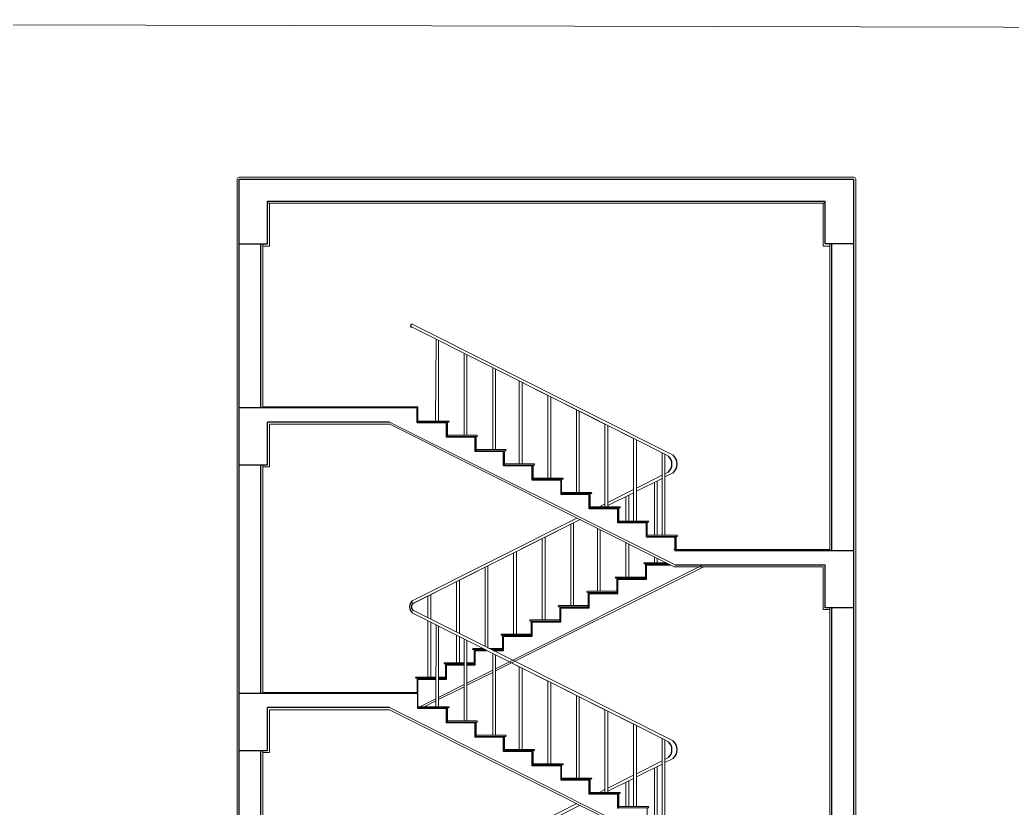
# Model space of a CAD drawing. Header units: millimetres. Extents: x -1932176 to 78768, y -1967 to 1266654.
# Drawn here: x -430705 to -420276, y 457125 to 465404 of the extents above; entities that cross this region are included whole.
import ezdxf

# ---------------------------------------------------------------- set-up
doc = ezdxf.new("R2010")
doc.units = ezdxf.units.MM
for name, color, linetype, lineweight in [('Layer2', 7, 'Continuous', 5), ('PLASTER', 252, 'Continuous', 15), ('SHEET', 7, 'Continuous', 13)]:
    doc.layers.add(name, color=color, linetype=linetype, lineweight=lineweight)

msp = doc.modelspace()

# ---------------------------------------------------------------- linework, layer by layer
for p, q in [((-428400.17468, 437329.84726), (-428400.17468, 463729.84726)), ((-428400.17468, 463729.84726), (-421940.17468, 463729.84726)), ((-421940.17468, 437329.84726), (-421940.17468, 463729.84726)), ((-428100.17468, 463499.84726), (-422240.17468, 463499.84726)), ((-428100.17468, 463049.84726), (-428100.17468, 463499.84726)), ((-422240.17468, 463049.84726), (-422240.17468, 463499.84726)), ((-428400.17468, 463049.84726), (-428100.17468, 463049.84726)), ((-428170.17468, 461329.84726), (-428170.17468, 463049.84726)), ((-421940.17468, 463049.84726), (-422240.17468, 463049.84726)), ((-422170.17468, 459829.84726), (-422170.17468, 463049.84726)), ((-426530.17468, 461329.84726), (-428400.17468, 461329.84726)), ((-426530.17468, 461169.84726), (-426530.17468, 461329.84726)), ((-426819.17468, 461179.84726), (-428100.17468, 461179.84726)), ((-428100.17468, 460729.84726), (-428100.17468, 461179.84726)), ((-426220.17468, 461169.84726), (-426530.17468, 461169.84726)), ((-426220.17468, 461019.84726), (-426220.17468, 461169.84726)), ((-425920.17468, 461019.84726), (-426220.17468, 461019.84726)), ((-425920.17468, 460869.84726), (-425920.17468, 461019.84726)), ((-425620.17468, 460869.84726), (-425920.17468, 460869.84726)), ((-425620.17468, 460719.84726), (-425620.17468, 460869.84726)), ((-428400.17468, 460729.84726), (-428100.17468, 460729.84726)), ((-428170.17468, 458329.84726), (-428170.17468, 460729.84726)), ((-425320.17468, 460719.84726), (-425620.17468, 460719.84726)), ((-425320.17468, 460569.84726), (-425320.17468, 460719.84726)), ((-425020.17468, 460569.84726), (-425320.17468, 460569.84726)), ((-425020.17468, 460569.84726), (-425020.17468, 460419.84726)), ((-424720.17468, 460419.84726), (-425020.17468, 460419.84726)), ((-424720.17468, 460377.43904), (-424720.17468, 460419.84726)), ((-424720.17468, 460269.84726), (-424720.17468, 460377.43904)), ((-424420.17468, 460269.84726), (-424720.17468, 460269.84726)), ((-424420.17468, 460119.84726), (-424420.17468, 460269.84726)), ((-424120.17468, 460119.84726), (-424420.17468, 460119.84726)), ((-424120.17468, 459969.84726), (-424120.17468, 460119.84726)), ((-424120.17468, 459969.84726), (-424120.17468, 460017.98739)), ((-423820.17468, 459969.84726), (-424120.17468, 459969.84726)), ((-423820.17468, 459969.84726), (-423820.17468, 459829.84726)), ((-423820.17468, 459829.84726), (-421940.17468, 459829.84726)), ((-424120.17468, 459529.84726), (-424120.17468, 459679.84726)), ((-424120.17468, 459679.84726), (-423867.44302, 459679.84726)), ((-423818.66629, 459679.84726), (-422240.17468, 459679.84726)), ((-422240.17468, 459229.84726), (-422240.17468, 459679.84726)), ((-424420.17468, 459379.84726), (-424420.17468, 459529.84726)), ((-424420.17468, 459529.84726), (-424120.17468, 459529.84726)), ((-424720.17468, 459229.84726), (-424720.17468, 459379.84726)), ((-424720.17468, 459379.84726), (-424420.17468, 459379.84726)), ((-425020.17468, 459079.84726), (-425020.17468, 459229.84726)), ((-425020.17468, 459229.84726), (-424720.17468, 459229.84726)), ((-421940.17468, 459229.84726), (-422240.17468, 459229.84726)), ((-422170.17468, 450829.84726), (-422170.17468, 459229.84726)), ((-425320.17468, 458929.84726), (-425320.17468, 459079.84726)), ((-425320.17468, 459079.84726), (-425020.17468, 459079.84726)), ((-425620.17468, 458779.84726), (-425620.17468, 458929.84726)), ((-425620.17468, 458929.84726), (-425320.17468, 458929.84726)), ((-425920.17468, 458629.84726), (-425920.17468, 458779.84726)), ((-425920.17468, 458779.84726), (-425795.05538, 458779.84726)), ((-425728.16027, 458779.84726), (-425620.17468, 458779.84726)), ((-426220.17468, 458479.84726), (-426220.17468, 458629.84726)), ((-426220.17468, 458629.84726), (-426035.17468, 458629.84726)), ((-426005.17468, 458629.84726), (-425920.17468, 458629.84726)), ((-426520.17468, 458329.84726), (-426520.17468, 458479.84726)), ((-426520.17468, 458479.84726), (-426331.68524, 458479.84726)), ((-426305.17468, 458479.84726), (-426220.17468, 458479.84726)), ((-426520.17468, 458329.84726), (-428400.17468, 458329.84726)), ((-426520.17468, 458169.84726), (-426520.17468, 458329.84726)), ((-426819.17468, 458179.84726), (-428100.17468, 458179.84726)), ((-428100.17468, 457729.84726), (-428100.17468, 458179.84726)), ((-426220.17468, 458169.84726), (-426520.17468, 458169.84726)), ((-426220.17468, 458169.84726), (-426495.33806, 458169.84726)), ((-426220.17468, 458019.84726), (-426220.17468, 458169.84726)), ((-425920.17468, 458019.84726), (-426220.17468, 458019.84726)), ((-425920.17468, 457869.84726), (-425920.17468, 458019.84726)), ((-425620.17468, 457869.84726), (-425920.17468, 457869.84726)), ((-425620.17468, 457719.84726), (-425620.17468, 457869.84726)), ((-428400.17468, 457729.84726), (-428100.17468, 457729.84726)), ((-428170.17468, 455329.84726), (-428170.17468, 457729.84726)), ((-425320.17468, 457719.84726), (-425620.17468, 457719.84726)), ((-425320.17468, 457569.84726), (-425320.17468, 457719.84726)), ((-425020.17468, 457569.84726), (-425320.17468, 457569.84726)), ((-425020.17468, 457569.84726), (-425020.17468, 457419.84726)), ((-424720.17468, 457419.84726), (-425020.17468, 457419.84726)), ((-424720.17468, 457377.43904), (-424720.17468, 457419.84726)), ((-424720.17468, 457269.84726), (-424720.17468, 457377.43904)), ((-424420.17468, 457269.84726), (-424720.17468, 457269.84726)), ((-424420.17468, 457119.84726), (-424420.17468, 457269.84726))]:
    msp.add_line(p, q)
for centre, radius, start, end in [((-426582.00293, 462191.47913), 16.78225, 90, 270), ((-423966.31226, 460738.67875), 115.35971, 313.380562715, 46.619437285), ((-423920.06945, 460738.89295), 123.96987, 312.00126397, 47.99873603), ((-426518.77186, 459238.89295), 90.10719, 134.566110671, 225.433889329), ((-426545.05119, 459239.03387), 43.9022, 120.063715561, 239.936284439), ((-423966.31226, 457738.67875), 115.35971, 313.380562715, 46.619437285), ((-423920.06945, 457738.89295), 123.96987, 312.00126397, 47.99873603)]:
    msp.add_arc(centre, radius, start, end)
at = {"layer": 'Layer2'}
for p, q in [((-423818.66629, 459679.84726), (-426819.17468, 461179.84726)), ((-425705.17468, 458587.45173), (-423521.26964, 459679.84726)), ((-426005.17468, 458437.39088), (-425735.17468, 458572.44565)), ((-426305.17468, 458287.33002), (-426035.17468, 458422.38479)), ((-426499.24651, 458190.25474), (-426332.60906, 458273.60727)), ((-423818.66629, 456679.84726), (-426819.17468, 458179.84726))]:
    msp.add_line(p, q, dxfattribs=at)
at = {"layer": 'PLASTER'}
for p, q in [((-428420.17468, 437329.84726), (-428420.17468, 463729.84726)), ((-428400.17468, 463749.84726), (-421940.17468, 463749.84726)), ((-421920.17468, 437329.84726), (-421920.17468, 463729.84726)), ((-428100.17468, 463479.84726), (-422240.17468, 463479.84726)), ((-428080.17468, 463028.25474), (-428080.17468, 463478.25474)), ((-422260.17468, 463028.25474), (-422260.17468, 463478.25474)), ((-428150.17468, 461329.84726), (-428150.17468, 463049.84726)), ((-422190.17468, 459829.84726), (-422190.17468, 463049.84726)), ((-428150.17468, 463028.25474), (-428080.17468, 463028.25474)), ((-422190.17468, 463028.25474), (-422260.17468, 463028.25474)), ((-426520.17468, 461338.25474), (-428150.17468, 461338.25474)), ((-426520.17468, 461178.25474), (-426520.17468, 461338.25474)), ((-426200.17468, 461190.25474), (-426520.17468, 461190.25474)), ((-426520.17468, 461178.25474), (-426200.17468, 461178.25474)), ((-426210.17468, 461178.25474), (-426510.17468, 461178.25474)), ((-426210.17468, 461028.25474), (-426210.17468, 461178.25474)), ((-428080.17468, 460708.25474), (-428080.17468, 461158.25474)), ((-428080.17468, 461158.25474), (-426819.17468, 461158.25474)), ((-423827.49093, 459659.84726), (-426823.89776, 461159.84726)), ((-425900.17468, 461040.25474), (-426210.17468, 461040.25474)), ((-425910.17468, 461028.25474), (-426210.17468, 461028.25474)), ((-426210.17468, 461028.25474), (-425900.17468, 461028.25474)), ((-425910.17468, 460878.25474), (-425910.17468, 461028.25474)), ((-425600.17468, 460890.25474), (-425910.17468, 460890.25474)), ((-425610.17468, 460878.25474), (-425910.17468, 460878.25474)), ((-425910.17468, 460878.25474), (-425600.17468, 460878.25474)), ((-425610.17468, 460728.25474), (-425610.17468, 460878.25474)), ((-428150.17468, 458329.84726), (-428150.17468, 460729.84726)), ((-428150.17468, 460708.25474), (-428080.17468, 460708.25474)), ((-425300.17468, 460740.25474), (-425610.17468, 460740.25474)), ((-425310.17468, 460728.25474), (-425610.17468, 460728.25474)), ((-425610.17468, 460728.25474), (-425300.17468, 460728.25474)), ((-425310.17468, 460578.25474), (-425310.17468, 460728.25474)), ((-425000.17468, 460590.25474), (-425310.17468, 460590.25474)), ((-425010.17468, 460578.25474), (-425310.17468, 460578.25474)), ((-425310.17468, 460578.25474), (-425000.17468, 460578.25474)), ((-425010.17468, 460428.25474), (-425010.17468, 460578.25474)), ((-424700.17468, 460440.25474), (-425010.17468, 460440.25474)), ((-424710.17468, 460428.25474), (-425010.17468, 460428.25474)), ((-425010.17468, 460428.25474), (-424700.17468, 460428.25474)), ((-424710.17468, 460278.25474), (-424710.17468, 460428.25474)), ((-424400.17468, 460290.25474), (-424710.17468, 460290.25474)), ((-424710.17468, 460278.25474), (-424400.17468, 460278.25474)), ((-424410.17468, 460128.25474), (-424410.17468, 460278.25474)), ((-424100.17468, 460140.25474), (-424410.17468, 460140.25474)), ((-424410.17468, 460128.25474), (-424100.17468, 460128.25474)), ((-424110.17468, 460128.25474), (-424305.17468, 460128.25474)), ((-424110.17468, 459978.25474), (-424110.17468, 460128.25474)), ((-424110.17468, 459978.25474), (-424110.17468, 460016.39487)), ((-423800.17468, 459990.25474), (-424110.17468, 459990.25474)), ((-424110.17468, 459978.25474), (-423800.17468, 459978.25474)), ((-423830.17468, 459978.25474), (-424005.17468, 459978.25474)), ((-423820.17468, 459969.84726), (-423820.17468, 459978.25474)), ((-423820.17468, 459978.25474), (-423808.17468, 459978.25474)), ((-423808.17468, 459978.25474), (-423808.17468, 459839.84726)), ((-423830.17468, 459839.84726), (-422190.17468, 459839.84726)), ((-425705.17468, 458565.08924), (-423516.54656, 459659.84726)), ((-424140.17468, 459701.84726), (-423911.39032, 459701.84726)), ((-423887.41906, 459689.84726), (-424140.17468, 459689.84726)), ((-424130.17468, 459539.84726), (-424130.17468, 459689.84726)), ((-424130.17468, 459689.84726), (-423887.41906, 459689.84726)), ((-422260.17468, 459659.84726), (-423827.49093, 459659.84726)), ((-422260.17468, 459209.84726), (-422260.17468, 459659.84726)), ((-424440.17468, 459551.84726), (-424130.17468, 459551.84726)), ((-424130.17468, 459539.84726), (-424440.17468, 459539.84726)), ((-424430.17468, 459389.84726), (-424430.17468, 459539.84726)), ((-424430.17468, 459539.84726), (-424130.17468, 459539.84726)), ((-424740.17468, 459401.84726), (-424430.17468, 459401.84726)), ((-424430.17468, 459389.84726), (-424740.17468, 459389.84726)), ((-424730.17468, 459239.84726), (-424730.17468, 459389.84726)), ((-424730.17468, 459389.84726), (-424430.17468, 459389.84726)), ((-425040.17468, 459251.84726), (-424730.17468, 459251.84726)), ((-424730.17468, 459239.84726), (-425040.17468, 459239.84726)), ((-425030.17468, 459089.84726), (-425030.17468, 459239.84726)), ((-425030.17468, 459239.84726), (-424730.17468, 459239.84726)), ((-422190.17468, 459209.84726), (-422260.17468, 459209.84726)), ((-422190.17468, 450829.84726), (-422190.17468, 459229.84726)), ((-422170.17468, 459229.84726), (-422170.17468, 459209.84726)), ((-425340.17468, 459101.84726), (-425030.17468, 459101.84726)), ((-425030.17468, 459089.84726), (-425340.17468, 459089.84726)), ((-425330.17468, 458939.84726), (-425330.17468, 459089.84726)), ((-425330.17468, 459089.84726), (-425030.17468, 459089.84726)), ((-425640.17468, 458951.84726), (-425330.17468, 458951.84726)), ((-425330.17468, 458939.84726), (-425640.17468, 458939.84726)), ((-425630.17468, 458789.84726), (-425630.17468, 458939.84726)), ((-425630.17468, 458939.84726), (-425330.17468, 458939.84726)), ((-425940.17468, 458801.84726), (-425838.90206, 458801.84726)), ((-425814.98569, 458789.84726), (-425940.17468, 458789.84726)), ((-425930.17468, 458639.84726), (-425930.17468, 458789.84726)), ((-425930.17468, 458789.84726), (-425814.98569, 458789.84726)), ((-425772.00695, 458801.84726), (-425630.17468, 458801.84726)), ((-425748.09058, 458789.84726), (-425630.17468, 458789.84726)), ((-425630.17468, 458789.84726), (-425748.09058, 458789.84726)), ((-426240.17468, 458651.84726), (-426035.17468, 458651.84726)), ((-426035.17468, 458639.84726), (-426240.17468, 458639.84726)), ((-426230.17468, 458489.84726), (-426230.17468, 458639.84726)), ((-426230.17468, 458639.84726), (-426035.17468, 458639.84726)), ((-426005.17468, 458651.84726), (-425930.17468, 458651.84726)), ((-426005.17468, 458639.84726), (-425930.17468, 458639.84726)), ((-425930.17468, 458639.84726), (-426005.17468, 458639.84726)), ((-426540.17468, 458501.84726), (-426331.5867, 458501.84726)), ((-426331.64045, 458489.84726), (-426540.17468, 458489.84726)), ((-426530.17468, 458329.84726), (-426530.17468, 458489.84726)), ((-426530.17468, 458489.84726), (-426331.64045, 458489.84726)), ((-426305.17468, 458501.84726), (-426230.17468, 458501.84726)), ((-426305.17468, 458489.84726), (-426230.17468, 458489.84726)), ((-426230.17468, 458489.84726), (-426305.17468, 458489.84726)), ((-426005.17468, 458415.02838), (-425735.17468, 458550.08315)), ((-426305.17468, 458264.96753), (-426035.17468, 458400.0223)), ((-426520.17468, 458338.25474), (-428150.17468, 458338.25474)), ((-426454.53966, 458190.25474), (-426332.70945, 458251.19456)), ((-428080.17468, 457708.25474), (-428080.17468, 458158.25474)), ((-428080.17468, 458158.25474), (-426820.71652, 458158.25474)), ((-423827.49093, 456659.84726), (-426820.71652, 458158.25474)), ((-426200.17468, 458190.25474), (-426520.17468, 458190.25474)), ((-426210.17468, 458178.25474), (-426520.17468, 458178.25474)), ((-426520.17468, 458178.25474), (-426200.17468, 458178.25474)), ((-426210.17468, 458028.25474), (-426210.17468, 458178.25474)), ((-425900.17468, 458040.25474), (-426210.17468, 458040.25474)), ((-425910.17468, 458028.25474), (-426210.17468, 458028.25474)), ((-426210.17468, 458028.25474), (-425900.17468, 458028.25474)), ((-425910.17468, 457878.25474), (-425910.17468, 458028.25474)), ((-425600.17468, 457890.25474), (-425910.17468, 457890.25474)), ((-425610.17468, 457878.25474), (-425910.17468, 457878.25474)), ((-425910.17468, 457878.25474), (-425600.17468, 457878.25474)), ((-425610.17468, 457728.25474), (-425610.17468, 457878.25474)), ((-428150.17468, 455329.84726), (-428150.17468, 457729.84726)), ((-425300.17468, 457740.25474), (-425610.17468, 457740.25474)), ((-428150.17468, 457708.25474), (-428080.17468, 457708.25474)), ((-425310.17468, 457728.25474), (-425610.17468, 457728.25474)), ((-425610.17468, 457728.25474), (-425300.17468, 457728.25474)), ((-425310.17468, 457578.25474), (-425310.17468, 457728.25474)), ((-425000.17468, 457590.25474), (-425310.17468, 457590.25474)), ((-425010.17468, 457578.25474), (-425310.17468, 457578.25474)), ((-425310.17468, 457578.25474), (-425000.17468, 457578.25474)), ((-425010.17468, 457428.25474), (-425010.17468, 457578.25474)), ((-424700.17468, 457440.25474), (-425010.17468, 457440.25474)), ((-424710.17468, 457428.25474), (-425010.17468, 457428.25474)), ((-425010.17468, 457428.25474), (-424700.17468, 457428.25474)), ((-424710.17468, 457278.25474), (-424710.17468, 457428.25474)), ((-424400.17468, 457290.25474), (-424710.17468, 457290.25474)), ((-424710.17468, 457278.25474), (-424400.17468, 457278.25474)), ((-424410.17468, 457128.25474), (-424410.17468, 457278.25474)), ((-424100.17468, 457140.25474), (-424410.17468, 457140.25474)), ((-424410.17468, 457128.25474), (-424100.17468, 457128.25474)), ((-424110.17468, 457128.25474), (-424305.17468, 457128.25474)), ((-424110.17468, 456978.25474), (-424110.17468, 457128.25474))]:
    msp.add_line(p, q, dxfattribs=at)
at = {"layer": 'PLASTER', "color": 18, "linetype": 'Continuous', "lineweight": 20, "ltscale": 5, "true_color": 0x000000}
for p, q in [((-426582.00293, 462208.26138), (-423837.11539, 460831.01868)), ((-426582.00293, 462174.69687), (-424225.17468, 460992.16227)), ((-426335.17468, 461190.25474), (-426329.1411, 462047.82388)), ((-426305.17468, 461190.25474), (-426305.17468, 462035.79877)), ((-426035.17468, 461040.25474), (-426035.17468, 461900.32672)), ((-426005.17468, 461040.25474), (-426005.17468, 461885.27427)), ((-425735.17468, 460890.25474), (-425735.17468, 461749.80223)), ((-425705.17468, 460890.25474), (-425705.17468, 461734.74978)), ((-425455.17468, 460740.25474), (-425455.17468, 461609.3127)), ((-425425.17468, 461594.26025), (-425155.17468, 461458.78821)), ((-425425.17468, 460740.25474), (-425425.17468, 461594.26025)), ((-425155.17468, 460590.25474), (-425155.17468, 461458.78821)), ((-425125.17468, 461443.73576), (-424555.17468, 461157.73922)), ((-425125.17468, 460590.25474), (-425125.17468, 461443.73576)), ((-424855.17468, 460440.25474), (-424855.17468, 461308.26371)), ((-424825.17468, 460440.25474), (-424825.17468, 461293.21126)), ((-424555.17468, 460290.25474), (-424555.17468, 461157.73922)), ((-424525.17468, 461142.68677), (-424255.17468, 461007.21472)), ((-424525.17468, 460290.25474), (-424525.17468, 461142.68677)), ((-424525.17468, 461142.68677), (-424255.17468, 461007.21472)), ((-424255.17468, 460437.00666), (-424255.17468, 461007.21472)), ((-424225.17468, 460992.16227), (-423955.17468, 460856.69023)), ((-424225.17468, 460452.05911), (-424225.17468, 460992.16227)), ((-424225.17468, 460992.16227), (-423925.17468, 460841.63778)), ((-423955.17468, 460587.53116), (-423955.17468, 460856.69023)), ((-423925.17468, 460841.63778), (-423887.07848, 460822.52307)), ((-423925.17468, 460602.58361), (-423925.17468, 460841.63778)), ((-423925.17468, 460841.63778), (-423887.07848, 460822.52307)), ((-423887.07848, 460654.83442), (-423925.17468, 460635.72577)), ((-423955.17468, 460620.67809), (-424225.17468, 460485.24897)), ((-423955.17468, 460587.53116), (-424225.17468, 460452.05911)), ((-424035.17468, 459990.25474), (-424035.17468, 460547.39129)), ((-424005.17468, 459990.25474), (-424005.17468, 460561.39475)), ((-423955.17468, 459990.25474), (-423955.17468, 460587.53116)), ((-423837.11539, 460646.76721), (-423925.17468, 460602.58361)), ((-423925.17468, 459990.25474), (-423925.17468, 460602.58361)), ((-424255.17468, 460470.20129), (-424525.17468, 460334.77216)), ((-424225.17468, 460140.25474), (-424225.17468, 460452.05911)), ((-424255.17468, 460437.00666), (-424525.17468, 460301.53462)), ((-424335.17468, 460140.25474), (-424335.17468, 460396.8668)), ((-424305.17468, 460140.25474), (-424305.17468, 460411.91925)), ((-424255.17468, 460140.25474), (-424255.17468, 460437.00666)), ((-424555.17468, 460319.72448), (-424613.92741, 460290.25474)), ((-424525.17468, 460290.25474), (-424525.17468, 460301.53462)), ((-424850.12809, 460171.779), (-426582.00293, 459303.08902)), ((-424816.91686, 460155.15347), (-426567.04456, 459277.02985)), ((-424816.91686, 460155.15347), (-424885.17468, 460120.90523)), ((-424915.17468, 460105.85278), (-425185.17468, 459970.38073)), ((-424915.17468, 459251.84726), (-424915.17468, 460105.85278)), ((-424885.17468, 459251.84726), (-424885.17468, 460120.90523)), ((-424635.17468, 459401.84726), (-424635.17468, 460064.17341)), ((-424605.17468, 459401.84726), (-424605.17468, 460049.15543)), ((-425215.17468, 459955.32828), (-426557.76722, 459281.68474)), ((-425215.17468, 459101.84726), (-425215.17468, 459955.32828)), ((-425185.17468, 459101.84726), (-425185.17468, 459970.38073)), ((-425485.17468, 458951.84726), (-425485.17468, 459819.85624)), ((-424335.17468, 459551.84726), (-424335.17468, 459913.99354)), ((-424305.17468, 459551.84726), (-424305.17468, 459898.97555)), ((-425515.17468, 458951.84726), (-425515.17468, 459804.80379)), ((-424035.17468, 459701.84726), (-424035.17468, 459763.81366)), ((-424005.17468, 459701.84726), (-424005.17468, 459748.79568)), ((-425815.17468, 458823.5066), (-425815.17468, 459654.27929)), ((-425785.17468, 458808.45415), (-425785.17468, 459669.33174)), ((-426115.17468, 458974.03109), (-426115.17468, 459503.7548)), ((-426085.17468, 458958.97865), (-426085.17468, 459518.80725)), ((-426415.17468, 459124.55559), (-426415.17468, 459353.23031)), ((-426385.17468, 459109.50314), (-426385.17468, 459368.28276)), ((-426582.00293, 459208.26138), (-425502.34539, 458666.54503)), ((-426582.00293, 459174.69687), (-425535.84453, 458649.78866)), ((-426415.17468, 458501.84726), (-426415.17468, 459090.99108)), ((-426385.17468, 458501.84726), (-426385.17468, 459075.93863)), ((-426332.98242, 458190.25474), (-426329.1411, 459047.82388)), ((-426305.17468, 458190.25474), (-426305.17468, 459035.79877)), ((-426115.17468, 458651.84726), (-426115.17468, 458940.46659)), ((-426085.17468, 458651.84726), (-426085.17468, 458925.41414)), ((-426035.17468, 458400.0223), (-426035.17468, 458900.32672)), ((-426005.17468, 458415.02838), (-426005.17468, 458885.27427)), ((-425785.17468, 458808.45415), (-425772.00695, 458801.84726)), ((-425735.17468, 457890.25474), (-425735.17468, 458749.80223)), ((-425705.17468, 457890.25474), (-425705.17468, 458734.74978)), ((-425535.84453, 458649.78866), (-425455.17468, 458609.3127)), ((-425535.84453, 458649.78866), (-424225.17468, 457992.16227)), ((-425502.34539, 458666.54503), (-423837.11539, 457831.01868)), ((-425455.17468, 457740.25474), (-425455.17468, 458609.3127)), ((-425425.17468, 458594.26025), (-425155.17468, 458458.78821)), ((-425425.17468, 457740.25474), (-425425.17468, 458594.26025)), ((-426035.17468, 458040.25474), (-426035.17468, 458400.0223)), ((-426005.17468, 458040.25474), (-426005.17468, 458415.02838)), ((-425155.17468, 457590.25474), (-425155.17468, 458458.78821)), ((-425125.17468, 458443.73576), (-424555.17468, 458157.73922)), ((-425125.17468, 457590.25474), (-425125.17468, 458443.73576)), ((-424855.17468, 457440.25474), (-424855.17468, 458308.26371)), ((-424825.17468, 457440.25474), (-424825.17468, 458293.21126)), ((-424555.17468, 457290.25474), (-424555.17468, 458157.73922)), ((-424525.17468, 458142.68677), (-424255.17468, 458007.21472)), ((-424525.17468, 457290.25474), (-424525.17468, 458142.68677)), ((-424525.17468, 458142.68677), (-424255.17468, 458007.21472)), ((-424255.17468, 457140.25474), (-424255.17468, 458007.21472)), ((-424225.17468, 457992.16227), (-423955.17468, 457856.69023)), ((-424225.17468, 457140.25474), (-424225.17468, 457992.16227)), ((-424225.17468, 457992.16227), (-423925.17468, 457841.63778)), ((-423955.17468, 457620.67809), (-423955.17468, 457856.69023)), ((-423925.17468, 457841.63778), (-423887.07848, 457822.52307)), ((-423925.17468, 457635.72577), (-423925.17468, 457841.63778)), ((-423925.17468, 457841.63778), (-423887.07848, 457822.52307)), ((-423887.07848, 457654.83442), (-423925.17468, 457635.72577)), ((-423837.11539, 457646.76721), (-423925.17468, 457602.58361)), ((-423925.17468, 456990.25474), (-423925.17468, 457635.72577)), ((-423955.17468, 457620.67809), (-424225.17468, 457485.24897)), ((-423955.17468, 457587.53116), (-424225.17468, 457452.05911)), ((-424035.17468, 456990.25474), (-424035.17468, 457547.39129)), ((-424005.17468, 456990.25474), (-424005.17468, 457561.39475)), ((-423955.17468, 456990.25474), (-423955.17468, 457620.67809)), ((-424255.17468, 457470.20129), (-424525.17468, 457334.77216)), ((-424255.17468, 457437.00666), (-424525.17468, 457301.53462)), ((-424555.17468, 457319.72448), (-424613.92741, 457290.25474)), ((-424335.17468, 457140.25474), (-424335.17468, 457396.8668)), ((-424305.17468, 457140.25474), (-424305.17468, 457411.91925)), ((-424525.17468, 457290.25474), (-424525.17468, 457301.53462)), ((-424850.12809, 457171.779), (-426582.00293, 456303.08902)), ((-424816.91686, 457155.15347), (-426567.04456, 456277.02985)), ((-424816.91686, 457155.15347), (-424885.17468, 457120.90523))]:
    msp.add_line(p, q, dxfattribs=at)
at = {"layer": 'PLASTER'}
for centre, radius, start, end in [((-428400.17468, 463729.84726), 20, 90, 180), ((-421940.17468, 463729.84726), 20, 0, 90), ((-426200.17468, 461184.25474), 6, 270, 90), ((-425900.17468, 461034.25474), 6, 270, 90), ((-425600.17468, 460884.25474), 6, 270, 90), ((-425300.17468, 460734.25474), 6, 270, 90), ((-425000.17468, 460584.25474), 6, 270, 90), ((-424700.17468, 460434.25474), 6, 270, 90), ((-424400.17468, 460284.25474), 6, 270, 90), ((-424100.17468, 460134.25474), 6, 270, 90), ((-423800.17468, 459984.25474), 6, 270, 90), ((-424140.17468, 459695.84726), 6, 90, 270), ((-424440.17468, 459545.84726), 6, 90, 270), ((-424740.17468, 459395.84726), 6, 90, 270), ((-425040.17468, 459245.84726), 6, 90, 270), ((-425340.17468, 459095.84726), 6, 90, 270), ((-425640.17468, 458945.84726), 6, 90, 270), ((-425940.17468, 458795.84726), 6, 90, 270), ((-426240.17468, 458645.84726), 6, 90, 270), ((-426540.17468, 458495.84726), 6, 90, 270), ((-426200.17468, 458184.25474), 6, 270, 90), ((-425900.17468, 458034.25474), 6, 270, 90), ((-425600.17468, 457884.25474), 6, 270, 90), ((-425300.17468, 457734.25474), 6, 270, 90), ((-425000.17468, 457584.25474), 6, 270, 90), ((-424700.17468, 457434.25474), 6, 270, 90), ((-424400.17468, 457284.25474), 6, 270, 90), ((-424100.17468, 457134.25474), 6, 270, 90)]:
    msp.add_arc(centre, radius, start, end, dxfattribs=at)
at = {"layer": 'PLASTER', "color": 18, "linetype": 'Continuous', "lineweight": 20, "ltscale": 5, "true_color": 0x000000}
msp.add_arc((-426573.85488, 459290.44338), 15.04337, 122.795170132, 296.91784659, dxfattribs=at)
at = {"layer": 'SHEET'}
msp.add_lwpolyline([(-453438.1584, 465403.67446), (-409846.52762, 465301.87172), (-409846.52762, 435064.2022), (-453438.1584, 435166.00494)], close=True, dxfattribs=at)

doc.saveas('drawing.dxf')
